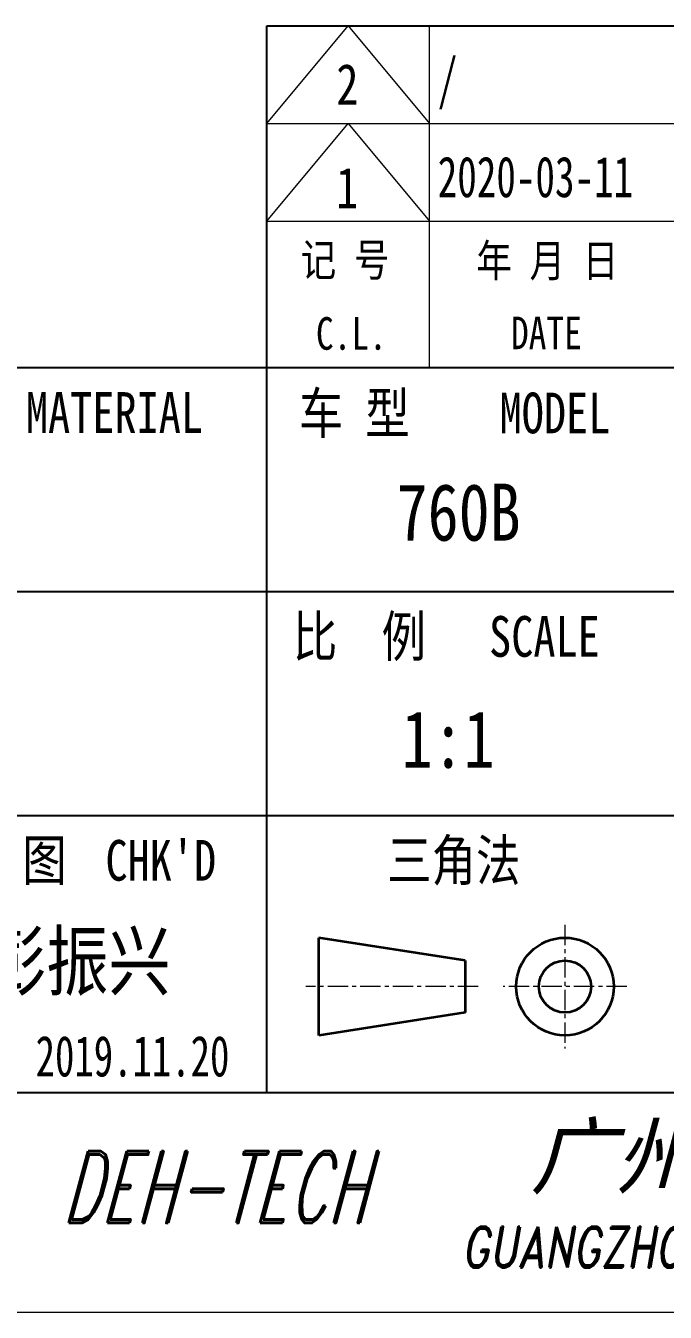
# Model space of a CAD drawing. Header units: millimetres. Extents: x 1333 to 106363, y -60675 to -5704.
# Drawn here: x 2675.4 to 2714.7, y -60304.5 to -60225.5 of the extents above; entities that cross this region are included whole.
import ezdxf
from ezdxf.enums import TextEntityAlignment as Align

# ---------------------------------------------------------------- set-up
doc = ezdxf.new("R2010")
doc.units = ezdxf.units.MM
doc.header["$LTSCALE"] = 0.5
doc.linetypes.add('AM_ISO08W050x2', pattern=[9, 6, -0.75, 1.5, -0.75])
doc.linetypes.add('CENTER', pattern=[2, 1.25, -0.25, 0.25, -0.25])
doc.layers.add('中心线', color=2, linetype='AM_ISO08W050x2', lineweight=18)
doc.layers.add('图框', color=7, linetype='Continuous', lineweight=18)
doc.layers.add('图框文字', color=7, linetype='Continuous')
doc.layers.add('车型', color=7, linetype='Continuous')
doc.layers.add('打印-禁用', color=7, linetype='Continuous', lineweight=15, plot=False)
doc.styles.add('STYLE1', font='')
doc.styles.add('国标', font='simfang.ttf', dxfattribs={"width": 0.8})
doc.styles.add('标题字', font='romand.shx', dxfattribs={"oblique": 10, "bigfont": 'bigfont.shx'})
doc.styles.get('STYLE1').set_extended_font_data('SimSun')

# ---------------------------------------------------------------- blocks, each defined once
blk = doc.blocks.new('GZDEH零件A4图框V01版')
at = {"layer": '中心线', "color": 1, "linetype": 'CENTER', "lineweight": 5, "ltscale": 2}
for p, q in [((108.328, 23.8), (108.328, 16.2)), ((103, 20), (92.4, 20)), ((112.128, 20), (104.528, 20))]:
    blk.add_line(p, q, dxfattribs=at)
at = {"layer": '图框', "color": 9}
for p, q in [((90, 73), (95, 79)), ((95, 79), (100, 73)), ((100, 58), (100, 79)), ((90, 73), (205, 73)), ((90, 67), (95, 73)), ((95, 73), (100, 67)), ((90, 67), (205, 67))]:
    blk.add_line(p, q, dxfattribs=at)
at = {"layer": '图框', "color": 2, "linetype": 'ByBlock', "lineweight": 35}
for p, q in [((102.2, 21.6), (93.2, 22.999)), ((93.2, 17.001), (93.2, 22.999)), ((102.2, 21.6), (102.2, 18.4)), ((102.2, 18.4), (93.2, 17.001))]:
    blk.add_line(p, q, dxfattribs=at)
for radius in [3, 1.6]:
    blk.add_circle((108.328, 20), radius, dxfattribs=at)
at = {"layer": '图框文字', "linetype": 'Continuous'}
for p, q in [((90, 79), (205, 79)), ((90, 13.5), (90, 79)), ((25, 13.5), (205, 13.5))]:
    blk.add_line(p, q, dxfattribs=at)
at = {"layer": '图框文字', "color": 9}
for p, q in [((205, 58), (25, 58)), ((25, 44.25), (205, 44.25)), ((25, 30.5), (205, 30.5))]:
    blk.add_line(p, q, dxfattribs=at)
at = {"layer": '打印-禁用', "linetype": 'Continuous'}
blk.add_line((0, 0), (210, 0), dxfattribs=at)
at = {"layer": '图框', "color": 9, "style": '国标', "width": 0.8}
for s, p in [('记 号', (94.817, 63.618)), ('年 月 日', (107.245, 63.575)), ('C.L.', (95.203, 59.105)), ('DATE', (107.188, 59.139))]:
    blk.add_text(s, height=2, dxfattribs=at).set_placement(p, align=Align.CENTER)
at = {"layer": '图框文字', "color": 9, "style": '国标', "width": 0.8}
for s, p in [('MATERIAL', (80.646, 54.001)), ('检  图', (73.62, 26.501))]:
    blk.add_text(s, height=2.5, dxfattribs=at).set_placement(p, align=Align.CENTER)
for s, p in [('车 型', (95.381, 55.265)), ('MODEL', (107.712, 55.222))]:
    blk.add_text(s, height=2.5, dxfattribs=at).set_placement(p, align=Align.MIDDLE)
for s, p in [('比  例\u3000', (91.61, 40.251)), ('SCALE', (103.665, 40.251)), ('三角法', (97.407, 26.501)), ("CHK'D", (80.092, 26.501))]:
    blk.add_text(s, height=2.5, dxfattribs=at).set_placement(p)
at = {"layer": '图框文字', "color": 7, "lineweight": -3, "style": 'STYLE1', "oblique": 15}
blk.add_text('广州德恒汽车装备科技有限公司', height=3.8, dxfattribs=at).set_placement((106.211, 7.684))
at = {"layer": '图框文字', "color": 7, "style": '标题字'}
for s, height, oblique, width, p in [('DEH-TECH', 4.4, 15, 0.6, (86.78, 7.692)), ('GUANGZHOU DEHENG AUTOMOTIVE EQUIPMENT TECHNOLOGY CO.,LTD ', 2.5, 10, 0.75, (146.18, 3.623))]:
    blk.add_text(s, height=height, dxfattribs=dict(at, oblique=oblique, width=width)).set_placement(p, align=Align.MIDDLE)
blk = doc.blocks.new('DEH A4')
at = {"layer": '图框'}
blk.add_blockref('GZDEH零件A4图框V01版', (0, 0), dxfattribs=at)

msp = doc.modelspace()

# ---------------------------------------------------------------- block references
at = {"layer": '图框'}
msp.add_blockref('DEH A4', (2600.164, -60304.522), dxfattribs=at)

# ---------------------------------------------------------------- texts
at = {"layer": '图框文字', "color": 3, "style": '国标'}
for s, height, width, p in [('2', 2.5, 0.8, (2694.442, -60230.366)), ('/', 2.5, 0.705904, (2700.674, -60230.05)), ('1', 2.5, 0.8, (2694.431, -60236.726)), ('2020-03-11', 2.5, 0.705904, (2700.674, -60236.05)), ('1:1', 3.5, 0.8, (2698.465, -60271.089)), ('彭振兴', 3.5, 0.8, (2672.802, -60284.705)), ('2019.11.20', 2.5, 0.7, (2675.967, -60290.042))]:
    msp.add_text(s, height=height, dxfattribs=dict(at, width=width)).set_placement(p)
at = {"layer": '车型', "color": 3, "style": '国标', "width": 0.8}
msp.add_text('760B', height=3.5, dxfattribs=at).set_placement((2701.959, -60257.141), align=Align.CENTER)

doc.saveas('drawing.dxf')
